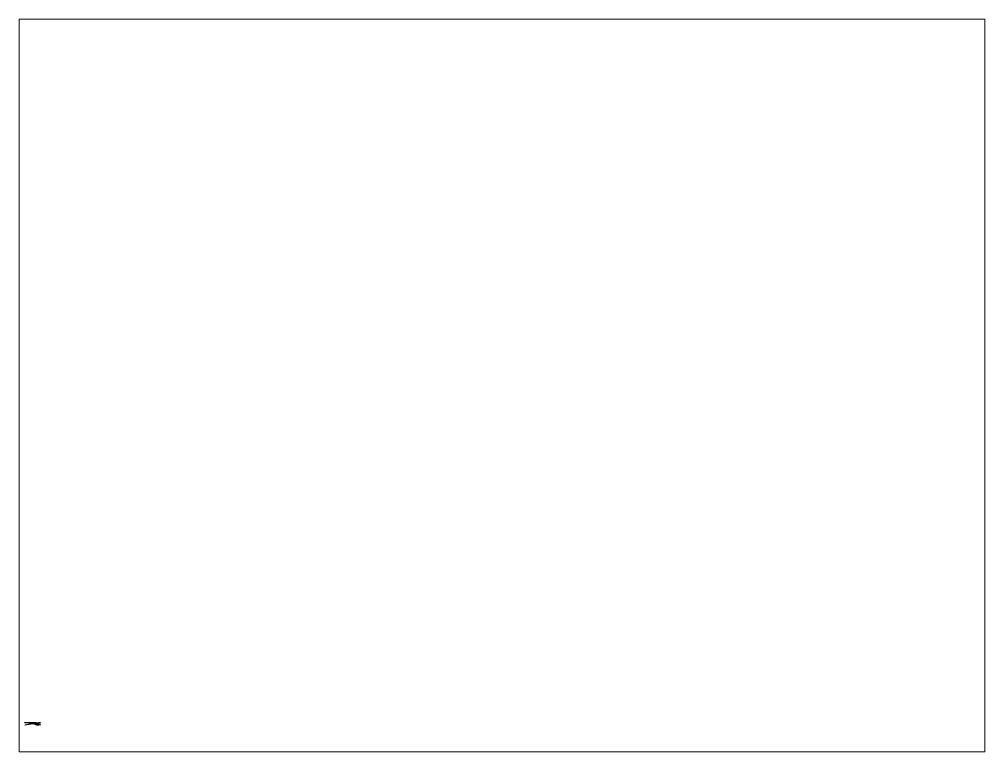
# Paper-space layout 'Layout1' of a CAD drawing. Header units: metres. Extents: x 26 to 231, y 20 to 176.
# The model-space entities are those that its viewports show. They can reach past a viewport. Long polylines and large blocks are cut down to what shows.
import ezdxf

# ---------------------------------------------------------------- set-up
doc = ezdxf.new("R2010")
doc.units = ezdxf.units.M
doc.header["$LTSCALE"] = 0.2
doc.layers.add('C_WEGpijlmark_L', color=7, linetype='Continuous')

msp = doc.modelspace()

# ---------------------------------------------------------------- linework, layer by layer
for p, q in [((6.8, -0.97), (0, 0.08)), ((6.8, 0.08), (0, -0.97))]:
    msp.add_line(p, q)
at = {"layer": 'C_WEGpijlmark_L', "flags": 128}
for points in [[(4.42, -0.08), (0, -0.08), (0, 0.08), (4.89, 0.08), (4.89, 0.08)], [(5.25, -0.36), (5.25, -0.67), (4.4, -0.67), (5.6, -0.97), (6.8, -0.67), (5.95, -0.67), (5.95, -0.2)]]:
    msp.add_lwpolyline(points, dxfattribs=at)
at = {"layer": 'C_WEGpijlmark_L'}
for major_axis, ratio, start_param, end_param in [((-0.75, 0), 0.306023, 5.950299, 8.3395), ((-1.2, 0), 0.3125, 6.484543, 7.558013)]:
    msp.add_ellipse((5.6, 0), major_axis=major_axis, ratio=ratio, start_param=start_param, end_param=end_param, dxfattribs=at)

psp = doc.layouts.get("Layout1")

# ---------------------------------------------------------------- viewports
at = {"layer": '0'}
psp.add_viewport(center=(128.5, 97.5), size=(205.6, 156), view_center_point=(210, 148.5), view_height=322.4409, dxfattribs=at)

doc.saveas('drawing.dxf')
